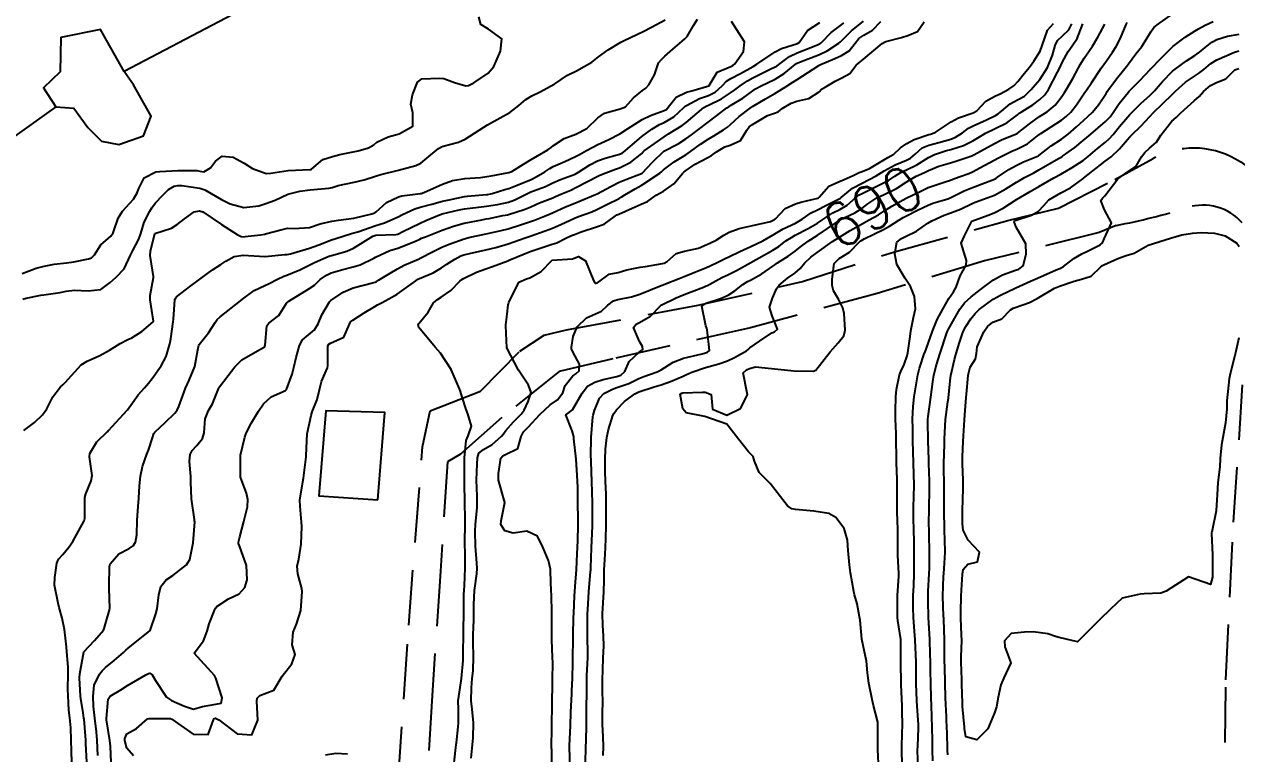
# Model space of a CAD drawing. Header units: metres. Extents: x 298520 to 308411, y 7433745 to 7450750.
# Drawn here: x 300717.7 to 300827.6, y 7448153.7 to 7448219.8 of the extents above; entities that cross this region are included whole.
import ezdxf
from ezdxf.enums import TextEntityAlignment as Align

# ---------------------------------------------------------------- set-up
doc = ezdxf.new("R2010")
doc.units = ezdxf.units.M
doc.header["$LTSCALE"] = 10
doc.linetypes.add('DASHED', pattern=[0.75, 0.5, -0.25])
for name, color, linetype in [('Cotas', 45, 'Continuous'), ('Curvas de Nivel 1m', 11, 'Continuous'), ('Curvas de Nivel 5m', 15, 'Continuous'), ('Edificações', 30, 'Continuous'), ('Hidrografia', 140, 'Continuous'), ('Vias Secundárias', 230, 'DASHED')]:
    doc.layers.add(name, color=color, linetype=linetype)
doc.styles.add('Style-STANDARD', font='STANDARD.shx')

msp = doc.modelspace()

# ---------------------------------------------------------------- linework, layer by layer
at = {"layer": 'Curvas de Nivel 1m', "flags": 128}
for points, elevation in [([(300717.55, 7448197.24), (300718.83, 7448197.72), (300719.56, 7448197.91), (300720.45, 7448198.1), (300721.56, 7448198.22), (300722.23, 7448198.29), (300723.57, 7448198.57), (300723.83, 7448198.67), (300724.12, 7448198.93), (300724.68, 7448199.83), (300725.59, 7448200.62), (300725.81, 7448200.92), (300726.25, 7448202.27), (300726.66, 7448202.9), (300727.63, 7448203.98), (300727.98, 7448204.55), (300728.1, 7448204.89), (300728.62, 7448205.92), (300729.66, 7448206.45), (300730.02, 7448206.5), (300731.66, 7448206.58), (300733.4, 7448206.57), (300733.66, 7448206.52), (300734.02, 7448206.45), (300734.61, 7448206.81), (300735.06, 7448207.41), (300735.68, 7448207.89), (300736.66, 7448207.8), (300737.67, 7448207.25), (300738.42, 7448206.76), (300739.66, 7448206.32), (300740.08, 7448206.33), (300741.66, 7448206.57), (300743.62, 7448206.66), (300743.66, 7448206.66), (300743.7, 7448206.67), (300743.77, 7448206.7), (300744.79, 7448207.57), (300745.68, 7448207.86), (300746.33, 7448208.03), (300747.69, 7448208.29), (300747.99, 7448208.35), (300748.93, 7448208.64), (300749.41, 7448208.91), (300749.7, 7448209.15), (300750.71, 7448209.62), (300751.71, 7448209.89), (300752.96, 7448210.59), (300752.94, 7448211.81), (300752.77, 7448212.59), (300752.91, 7448213.43), (300753.37, 7448214.59), (300753.77, 7448214.89), (300755.37, 7448214.96), (300755.77, 7448214.91), (300756.72, 7448214.55), (300757.76, 7448214.24), (300758.01, 7448214.28), (300758.49, 7448214.53), (300759.77, 7448215.39), (300760.29, 7448215.99), (300760.51, 7448216.5), (300760.89, 7448217.4), (300761.01, 7448218.5), (300759.82, 7448219.39), (300759.12, 7448219.82), (300758.92, 7448220.52)], 678), ([(300717.61, 7448194.92), (300717.93, 7448195.01), (300719.25, 7448195.27), (300719.53, 7448195.31), (300720.99, 7448195.52), (300721.53, 7448195.64), (300722.31, 7448195.74), (300723.53, 7448195.67), (300724.67, 7448195.79), (300725.54, 7448196.43), (300726.08, 7448196.91), (300726.8, 7448197.66), (300727.36, 7448198.89), (300727.58, 7448199.33), (300728.13, 7448200.34), (300728.3, 7448200.88), (300728.6, 7448201.89), (300729.12, 7448202.88), (300729.31, 7448203.19), (300729.63, 7448203.64), (300730.23, 7448204.28), (300730.82, 7448204.86), (300731.33, 7448205.17), (300731.65, 7448205.23), (300732.02, 7448205.21), (300733.64, 7448204.99), (300734.11, 7448204.82), (300735.63, 7448203.95), (300736.41, 7448203.57), (300737.63, 7448203.21), (300739, 7448203.38), (300739.63, 7448203.58), (300740.48, 7448203.9), (300741.64, 7448204.42), (300742.72, 7448204.71), (300743.64, 7448204.82), (300745.35, 7448204.98), (300745.65, 7448205.04), (300746.2, 7448205.23), (300747.65, 7448205.53), (300748.55, 7448205.74), (300749.66, 7448206.11), (300750.05, 7448206.23), (300751.66, 7448206.61), (300753.24, 7448207.02), (300753.67, 7448207.25), (300754.4, 7448207.86), (300755.27, 7448208.56), (300755.54, 7448208.72), (300755.69, 7448208.77), (300757.1, 7448209.15), (300757.7, 7448209.43), (300759.4, 7448210.51), (300759.71, 7448210.71), (300760.87, 7448211.35), (300761.73, 7448211.85), (300762.57, 7448212.48), (300763.19, 7448213.02), (300763.75, 7448213.36), (300764.49, 7448213.71), (300765.76, 7448214.4), (300765.79, 7448214.42), (300765.82, 7448214.44), (300766.98, 7448215.22), (300767.77, 7448215.62), (300769.17, 7448216.4), (300769.79, 7448216.87), (300770.64, 7448217.53), (300771.8, 7448218.22), (300772.09, 7448218.37), (300773.24, 7448218.92), (300773.82, 7448219.18), (300774.58, 7448219.57), (300775.83, 7448220.24)], 679), ([(300722.06, 7448152.95), (300722.02, 7448153.94), (300722, 7448154.96), (300721.96, 7448156.06), (300721.87, 7448156.96), (300721.79, 7448157.67), (300721.72, 7448158.96), (300721.7, 7448159.56), (300721.73, 7448160.96), (300721.73, 7448161.56), (300721.59, 7448162.96), (300721.57, 7448163.39), (300721.4, 7448164.97), (300721.18, 7448166.01), (300720.92, 7448166.97), (300720.81, 7448167.37), (300720.5, 7448168.98), (300720.51, 7448169.69), (300720.7, 7448170.98), (300720.86, 7448171.35), (300721.24, 7448171.77), (300721.79, 7448172.43), (300722.14, 7448172.96), (300723.17, 7448174.83), (300723.22, 7448174.94), (300723.23, 7448175), (300723.24, 7448176.94), (300723.32, 7448177.28), (300723.81, 7448178.45), (300723.89, 7448178.93), (300723.66, 7448180.63), (300723.68, 7448180.94), (300724.31, 7448181.99), (300725.3, 7448182.92), (300725.35, 7448182.96), (300725.38, 7448183), (300727.09, 7448184.89), (300727.41, 7448185.3), (300728.07, 7448186.23), (300728.63, 7448186.88), (300729.01, 7448187.29), (300729.44, 7448187.84), (300729.86, 7448188.46), (300730.16, 7448188.86), (300730.61, 7448189.71), (300730.93, 7448190.86), (300731.03, 7448191.31), (300731.24, 7448192.85), (300731.26, 7448193.1), (300731.39, 7448194.85), (300731.42, 7448194.96), (300731.53, 7448195.14), (300732.83, 7448196.12), (300733.54, 7448196.65), (300733.64, 7448196.72), (300733.79, 7448196.82), (300734.79, 7448197.57), (300735.56, 7448198.06), (300736, 7448198.36), (300736.76, 7448198.78), (300737.57, 7448198.91), (300739.55, 7448198.77), (300739.57, 7448198.77), (300741.36, 7448198.95), (300741.58, 7448198.96), (300741.87, 7448199.02), (300743.58, 7448199.54), (300744.43, 7448199.84), (300745.59, 7448200.28), (300745.88, 7448200.38), (300746.74, 7448200.67), (300747.39, 7448200.87), (300747.6, 7448200.92), (300747.97, 7448201.03), (300749.6, 7448201.59), (300750.39, 7448201.83), (300751.61, 7448202.38), (300752.01, 7448202.6), (300753.12, 7448203.09), (300753.62, 7448203.25), (300754.66, 7448203.54), (300755.63, 7448203.79), (300756.26, 7448203.93), (300757.64, 7448204.22), (300757.92, 7448204.26), (300759.64, 7448204.39), (300759.75, 7448204.4), (300760.14, 7448204.5), (300761.28, 7448204.86), (300761.65, 7448204.96), (300762.41, 7448205.24), (300763.66, 7448205.77), (300764.12, 7448205.99), (300764.92, 7448206.45), (300765.36, 7448206.75), (300765.67, 7448206.93), (300766.72, 7448207.39), (300767.68, 7448207.84), (300768.06, 7448208.04), (300768.7, 7448208.4), (300769.7, 7448208.93), (300770.71, 7448209.38), (300771.71, 7448209.91), (300772.41, 7448210.36), (300773.72, 7448211.19), (300774.49, 7448211.57), (300775.73, 7448212.02), (300775.93, 7448212.12), (300776.09, 7448212.32), (300776.82, 7448213.24), (300777.75, 7448213.67), (300778.24, 7448213.81), (300779.76, 7448214.24), (300779.79, 7448214.25), (300779.8, 7448214.27), (300780.54, 7448215.49), (300781.78, 7448216.02), (300781.94, 7448216.09), (300782.14, 7448216.25), (300782.91, 7448217.36), (300783.01, 7448218.24), (300781.83, 7448220.07)], 681), ([(300723.41, 7448152.94), (300723.33, 7448154.64), (300723.32, 7448154.94), (300723.16, 7448156.85), (300723.15, 7448156.94), (300723.08, 7448157.41), (300722.86, 7448158.71), (300722.83, 7448158.94), (300722.74, 7448160.58), (300722.77, 7448160.95), (300723.14, 7448162.94), (300724.1, 7448163.98), (300724.92, 7448164.92), (300725, 7448165.08), (300725.17, 7448165.7), (300725.45, 7448166.65), (300725.49, 7448166.92), (300725.45, 7448168.68), (300725.45, 7448168.92), (300725.47, 7448170.68), (300725.54, 7448170.92), (300726.33, 7448171.82), (300727.25, 7448172.33), (300727.61, 7448172.55), (300727.82, 7448172.89), (300727.94, 7448173.56), (300727.98, 7448174.88), (300728.06, 7448176.12), (300728.12, 7448176.88), (300728.19, 7448178.01), (300728.29, 7448178.88), (300728.46, 7448179.76), (300728.84, 7448180.88), (300728.99, 7448181.24), (300729.38, 7448182.36), (300729.5, 7448182.75), (300729.58, 7448182.87), (300730.5, 7448183.75), (300731.4, 7448184.57), (300731.6, 7448184.85), (300731.75, 7448185.19), (300732.35, 7448186.84), (300732.7, 7448187.56), (300733.19, 7448188.82), (300733.47, 7448190.32), (300733.55, 7448190.74), (300733.6, 7448190.82), (300734.45, 7448191.85), (300735.04, 7448192.8), (300735.24, 7448193.07), (300735.51, 7448193.31), (300737.34, 7448194.77), (300737.52, 7448194.93), (300738.58, 7448195.71), (300739.54, 7448196.15), (300739.94, 7448196.34), (300740.68, 7448196.74), (300741.27, 7448197.01), (300741.55, 7448197.1), (300742.71, 7448197.56), (300743.56, 7448197.99), (300744.03, 7448198.23), (300745.06, 7448198.69), (300745.43, 7448198.83), (300745.57, 7448198.87), (300746.98, 7448199.27), (300747.58, 7448199.53), (300749.32, 7448200.63), (300749.59, 7448200.71), (300751.42, 7448200.79), (300751.6, 7448200.82), (300752.04, 7448201.05), (300753.61, 7448201.81), (300754.13, 7448202.05), (300755.38, 7448202.56), (300755.55, 7448202.62), (300755.61, 7448202.64), (300757.16, 7448203), (300757.62, 7448203.09), (300758.89, 7448203.25), (300759.63, 7448203.34), (300760.63, 7448203.5), (300761.63, 7448203.72), (300762.2, 7448203.92), (300763.27, 7448204.47), (300763.64, 7448204.63), (300764.96, 7448205.13), (300765.65, 7448205.45), (300766.34, 7448205.75), (300767.66, 7448206.26), (300767.96, 7448206.42), (300768.99, 7448207.09), (300769.68, 7448207.45), (300770.37, 7448207.7), (300771.69, 7448208.05), (300771.91, 7448208.15), (300772.18, 7448208.37), (300773.71, 7448209.66), (300774.61, 7448210.33), (300775.3, 7448210.74), (300775.72, 7448210.94), (300776.6, 7448211.44), (300777.52, 7448212.3), (300777.63, 7448212.41), (300777.74, 7448212.48), (300778.94, 7448213.09), (300779.75, 7448213.39), (300780.35, 7448213.67), (300780.99, 7448214.26), (300781.36, 7448214.67), (300781.77, 7448214.92), (300782.63, 7448215.38), (300783.78, 7448216.02), (300784.13, 7448216.22), (300785.79, 7448217.33), (300786.36, 7448217.63), (300787.8, 7448218.1), (300787.95, 7448218.18), (300788.72, 7448219.27), (300789.83, 7448220)], 682), ([(300724.42, 7448153.54), (300724.34, 7448154.93), (300724.28, 7448155.7), (300724.14, 7448156.93), (300724.03, 7448157.99), (300723.98, 7448158.93), (300724.09, 7448159.94), (300724.57, 7448160.93), (300724.81, 7448161.23), (300725.12, 7448161.54), (300725.89, 7448162.15), (300726.74, 7448162.9), (300726.94, 7448163.1), (300727.15, 7448163.28), (300729.16, 7448164.87), (300729.67, 7448166.38), (300729.78, 7448166.86), (300729.94, 7448168.13), (300730.12, 7448168.86), (300730.6, 7448169.47), (300731.22, 7448169.86), (300732.46, 7448170.83), (300732.75, 7448171.31), (300733.05, 7448172.82), (300733.19, 7448174.73), (300733.18, 7448174.82), (300733.16, 7448174.95), (300732.9, 7448176.83), (300732.83, 7448178.33), (300732.83, 7448178.83), (300732.73, 7448180.21), (300732.77, 7448180.83), (300732.97, 7448181.21), (300733.37, 7448181.64), (300733.89, 7448182.3), (300734.04, 7448182.81), (300734.15, 7448184.06), (300734.43, 7448184.81), (300734.79, 7448185.42), (300735.34, 7448186.8), (300735.36, 7448186.86), (300735.43, 7448186.96), (300736.23, 7448188.01), (300736.82, 7448188.79), (300737.46, 7448189.43), (300739.08, 7448190.36), (300739.47, 7448190.56), (300739.55, 7448190.67), (300739.57, 7448190.75), (300739.73, 7448192.51), (300739.9, 7448192.75), (300740.8, 7448193.44), (300741.52, 7448194.54), (300741.71, 7448194.73), (300743.53, 7448195.85), (300744.03, 7448196.2), (300744.57, 7448196.69), (300745.14, 7448197.1), (300745.55, 7448197.29), (300746.61, 7448197.61), (300747.56, 7448197.86), (300748.17, 7448198.04), (300749.42, 7448198.63), (300749.57, 7448198.72), (300750.88, 7448199.32), (300751.58, 7448199.55), (300753.18, 7448200.18), (300753.59, 7448200.36), (300753.74, 7448200.43), (300754.09, 7448200.58), (300755.17, 7448201), (300755.6, 7448201.16), (300756.63, 7448201.53), (300757.61, 7448201.79), (300759.2, 7448202.11), (300759.61, 7448202.19), (300759.87, 7448202.24), (300761.11, 7448202.5), (300761.53, 7448202.57), (300761.61, 7448202.59), (300763.04, 7448203.05), (300763.63, 7448203.29), (300764.44, 7448203.64), (300765.64, 7448204.11), (300765.87, 7448204.21), (300766.37, 7448204.43), (300767.26, 7448204.81), (300767.65, 7448205), (300768.9, 7448205.65), (300769.66, 7448206.04), (300769.9, 7448206.15), (300770.44, 7448206.38), (300771.33, 7448206.71), (300771.67, 7448206.83), (300772.71, 7448207.32), (300773.69, 7448208.13), (300773.8, 7448208.24), (300773.92, 7448208.35), (300775.71, 7448209.64), (300776.12, 7448209.91), (300776.81, 7448210.31), (300777.37, 7448210.65), (300777.72, 7448210.92), (300779.33, 7448212.28), (300779.58, 7448212.43), (300779.74, 7448212.49), (300780.93, 7448213.07), (300781.75, 7448213.61), (300782.12, 7448213.88), (300782.62, 7448214.24), (300783.29, 7448214.71), (300783.77, 7448214.98), (300785.32, 7448215.75), (300785.78, 7448215.97), (300785.93, 7448216.05), (300786.1, 7448216.2), (300787.07, 7448216.91), (300787.79, 7448217.25), (300789.63, 7448217.98), (300789.8, 7448218.05), (300789.87, 7448218.08), (300789.95, 7448218.15), (300790.87, 7448219.09), (300791.83, 7448219.82), (300792, 7448219.96)], 683), ([(300725.63, 7448152.91), (300725.56, 7448154.39), (300725.49, 7448154.92), (300725.2, 7448156.79), (300725.19, 7448156.92), (300725.36, 7448158.65), (300725.54, 7448158.92), (300726.5, 7448159.5), (300727.1, 7448159.89), (300728.76, 7448160.88), (300728.99, 7448161), (300729.12, 7448161.02), (300729.33, 7448160.87), (300729.63, 7448160.34), (300730.62, 7448158.85), (300731.09, 7448158.54), (300732.27, 7448158.02), (300733.08, 7448157.76), (300733.9, 7448158), (300735.09, 7448158.21), (300735.59, 7448158.3), (300735.68, 7448158.79), (300735.11, 7448160.57), (300734.99, 7448160.8), (300733.14, 7448162.82), (300734, 7448163.96), (300734.31, 7448164.81), (300734.5, 7448165.48), (300735.01, 7448166.8), (300735.07, 7448166.92), (300735.2, 7448167.06), (300736.25, 7448167.74), (300737.21, 7448168.21), (300737.73, 7448168.77), (300737.93, 7448169.48), (300737.88, 7448170.77), (300737.26, 7448172.56), (300737.17, 7448172.78), (300737.16, 7448172.88), (300737.27, 7448173.37), (300737.65, 7448174.77), (300737.98, 7448176.1), (300738.01, 7448176.77), (300737.89, 7448177.34), (300737.33, 7448178.78), (300737.35, 7448180.78), (300737.73, 7448182.42), (300737.85, 7448182.77), (300738.34, 7448183.71), (300738.96, 7448184.76), (300739.41, 7448185.42), (300740.11, 7448186.05), (300741.42, 7448186.64), (300741.51, 7448186.73), (300742.03, 7448188.13), (300742.16, 7448188.72), (300742.37, 7448189.62), (300742.67, 7448190.71), (300742.96, 7448191.23), (300743.49, 7448191.67), (300744.04, 7448192.15), (300744.39, 7448192.69), (300744.71, 7448193.49), (300745.4, 7448194.68), (300745.46, 7448194.74), (300745.52, 7448194.79), (300746.65, 7448195.55), (300747.54, 7448195.94), (300749.3, 7448196.4), (300749.54, 7448196.47), (300749.65, 7448196.52), (300749.84, 7448196.63), (300750.91, 7448197.26), (300751.56, 7448197.66), (300752.17, 7448198), (300753.53, 7448198.58), (300753.57, 7448198.6), (300754.86, 7448199.28), (300755.58, 7448199.62), (300756.24, 7448199.9), (300757.59, 7448200.38), (300758.15, 7448200.53), (300759.6, 7448200.84), (300760.97, 7448201.13), (300761.6, 7448201.29), (300762.81, 7448201.68), (300763.61, 7448201.96), (300763.97, 7448202.09), (300764.88, 7448202.45), (300765.4, 7448202.66), (300765.62, 7448202.75), (300766.78, 7448203.27), (300767.63, 7448203.63), (300768.19, 7448203.86), (300769.51, 7448204.39), (300769.64, 7448204.46), (300770.9, 7448205.13), (300771.65, 7448205.51), (300772.25, 7448205.77), (300773.66, 7448206.31), (300773.72, 7448206.35), (300774.67, 7448207.34), (300775.69, 7448208.32), (300776.99, 7448209.01), (300777.7, 7448209.46), (300778.19, 7448209.81), (300778.83, 7448210.28), (300779.72, 7448210.96), (300780.46, 7448211.53), (300781.39, 7448212.25), (300781.6, 7448212.39), (300781.74, 7448212.46), (300782.85, 7448213.14), (300783.76, 7448213.79), (300784.01, 7448213.97), (300784.44, 7448214.22), (300785.77, 7448214.87), (300786.61, 7448215.36), (300787.58, 7448216.18), (300787.7, 7448216.27), (300787.78, 7448216.31), (300788, 7448216.39), (300789.79, 7448217.09), (300790.5, 7448217.43), (300791.55, 7448218.13), (300791.69, 7448218.25), (300791.81, 7448218.36), (300792.71, 7448219.23), (300793.78, 7448220.11)], 684), ([(300756.69, 7448152.88), (300756.88, 7448154.54), (300756.9, 7448154.69), (300757.07, 7448156.15), (300757.1, 7448156.51), (300757.1, 7448156.54), (300757.1, 7448156.57), (300757.08, 7448157.71), (300757.07, 7448158.54), (300757.07, 7448158.56), (300757.09, 7448158.68), (300757.36, 7448160.54), (300757.5, 7448162.17), (300757.51, 7448162.53), (300757.51, 7448162.9), (300757.54, 7448164.53), (300757.55, 7448164.91), (300757.58, 7448166.53), (300757.58, 7448168.16), (300757.59, 7448168.53), (300757.63, 7448168.95), (300757.69, 7448170.53), (300757.68, 7448172.11), (300757.65, 7448172.53), (300757.65, 7448172.91), (300757.68, 7448174.53), (300757.69, 7448174.94), (300757.67, 7448176.53), (300757.62, 7448178.24), (300757.62, 7448178.54), (300757.62, 7448178.82), (300757.62, 7448180.54), (300757.8, 7448182.11), (300757.96, 7448182.53), (300758.27, 7448183.4), (300757.95, 7448184.53), (300757.79, 7448184.92), (300757.42, 7448186.03), (300757.26, 7448186.54), (300757.18, 7448186.79), (300756.42, 7448188.55), (300755.47, 7448190.01), (300754.99, 7448190.56), (300753.5, 7448192.35), (300753.44, 7448192.58), (300753.5, 7448192.72), (300754.34, 7448193.74), (300754.83, 7448194.57), (300755.19, 7448194.9), (300755.53, 7448195.09), (300756.39, 7448195.69), (300757.22, 7448196.54), (300757.39, 7448196.69), (300757.55, 7448196.79), (300758.73, 7448197.35), (300759.56, 7448197.66), (300760.18, 7448197.88), (300761.57, 7448198.4), (300761.63, 7448198.43), (300761.74, 7448198.49), (300763.58, 7448199.24), (300764.49, 7448199.55), (300765.59, 7448199.89), (300766, 7448200.03), (300766.82, 7448200.43), (300767.34, 7448200.68), (300767.6, 7448200.78), (300768.21, 7448201.03), (300769.6, 7448201.46), (300770.29, 7448201.7), (300771.18, 7448202.37), (300771.44, 7448202.55), (300771.62, 7448202.63), (300772.83, 7448203.15), (300773.63, 7448203.53), (300774.2, 7448203.77), (300775.01, 7448204.33), (300775.65, 7448204.72), (300776.61, 7448205.36), (300777.38, 7448206.3), (300777.52, 7448206.44), (300777.67, 7448206.55), (300778.52, 7448207.14), (300779.68, 7448207.75), (300780.02, 7448207.93), (300780.46, 7448208.26), (300781.23, 7448208.71), (300781.69, 7448208.88), (300782.64, 7448209.3), (300783.2, 7448210.24), (300783.42, 7448210.53), (300783.72, 7448210.75), (300785.08, 7448211.56), (300785.73, 7448211.79), (300786.04, 7448211.89), (300786.42, 7448212.19), (300787.24, 7448212.69), (300787.74, 7448212.85), (300788.82, 7448213.09), (300789.76, 7448213.71), (300789.97, 7448213.94), (300790.32, 7448214.14), (300791.23, 7448214.67), (300791.77, 7448214.96), (300792.54, 7448215.36), (300793.13, 7448216.12), (300793.48, 7448216.42), (300793.79, 7448216.68), (300795.49, 7448218.08), (300795.68, 7448218.21), (300795.81, 7448218.27), (300797.24, 7448218.64), (300797.81, 7448218.8), (300798.67, 7448219.19), (300799.28, 7448220.04)], 686), ([(300758.24, 7448153.31), (300758.37, 7448154.53), (300758.43, 7448155.15), (300758.46, 7448156.52), (300758.32, 7448157.75), (300758.25, 7448158.52), (300758.27, 7448159.69), (300758.34, 7448160.52), (300758.41, 7448161.24), (300758.45, 7448162.52), (300758.43, 7448163.79), (300758.43, 7448164.52), (300758.47, 7448165.82), (300758.49, 7448166.52), (300758.49, 7448167.23), (300758.55, 7448168.52), (300758.74, 7448170.03), (300758.78, 7448170.52), (300758.75, 7448171), (300758.63, 7448172.52), (300758.6, 7448173.85), (300758.64, 7448174.52), (300758.78, 7448176), (300758.79, 7448176.52), (300758.77, 7448177.06), (300758.71, 7448178.52), (300758.79, 7448179.96), (300758.81, 7448180.52), (300758.92, 7448180.96), (300759.36, 7448181.29), (300760.14, 7448181.74), (300760.99, 7448182.49), (300761.17, 7448182.71), (300761.39, 7448183.01), (300762.07, 7448183.81), (300762.76, 7448184.48), (300763.04, 7448184.84), (300763.41, 7448185.65), (300763.66, 7448186.47), (300763.43, 7448187.11), (300762.52, 7448188.48), (300761.47, 7448190.49), (300761.39, 7448192.49), (300761.39, 7448192.59), (300761.51, 7448193.55), (300761.6, 7448194.41), (300761.62, 7448194.49), (300761.65, 7448194.61), (300762.56, 7448196.47), (300763.26, 7448196.75), (300763.55, 7448196.85), (300764.59, 7448197.41), (300765.57, 7448198.44), (300767.42, 7448198.58), (300767.58, 7448198.63), (300767.96, 7448198.79), (300768.61, 7448198.4), (300769.33, 7448196.6), (300769.43, 7448196.39), (300769.51, 7448196.35), (300769.54, 7448196.36), (300769.56, 7448196.37), (300769.67, 7448196.39), (300770.75, 7448197.18), (300771.56, 7448197.34), (300772.35, 7448197.57), (300773.56, 7448197.81), (300774.02, 7448197.88), (300775.57, 7448198.14), (300775.71, 7448198.18), (300776.01, 7448198.32), (300776.81, 7448199.07), (300777.58, 7448199.28), (300778.83, 7448199.53), (300779.59, 7448199.87), (300779.87, 7448199.99), (300780.45, 7448200.26), (300781.12, 7448200.73), (300781.6, 7448200.98), (300782.52, 7448201.32), (300783.61, 7448201.56), (300785.37, 7448201.96), (300785.61, 7448202.07), (300785.69, 7448202.12), (300785.82, 7448202.2), (300786.7, 7448203.12), (300787.63, 7448203.55), (300788.11, 7448203.7), (300789.64, 7448204.08), (300789.7, 7448204.09), (300789.76, 7448204.15), (300790.64, 7448205.16), (300791.66, 7448205.62), (300792.03, 7448205.76), (300792.86, 7448206.12), (300793.38, 7448206.4), (300793.67, 7448206.49), (300794.32, 7448206.76), (300795.68, 7448207.59), (300795.99, 7448207.76), (300796.53, 7448208.07), (300797.13, 7448208.63), (300797.7, 7448209.02), (300798.37, 7448209.39), (300799.71, 7448209.84), (300799.87, 7448209.88), (300800.28, 7448210.03), (300801.72, 7448210.98), (300802.38, 7448211.35), (300803.73, 7448211.81), (300804.05, 7448211.99), (300804.87, 7448212.85), (300805.75, 7448213.34), (300806.18, 7448213.53), (300806.96, 7448213.95), (300807.44, 7448214.27), (300807.77, 7448214.64), (300808.35, 7448215.36), (300808.83, 7448215.93), (300809.23, 7448216.48), (300809.8, 7448217.38), (300809.97, 7448217.92), (300810.45, 7448219.29), (300811, 7448219.9)], 687), ([(300765.56, 7448152.43), (300765.54, 7448153.93), (300765.53, 7448154.44), (300765.55, 7448155.95), (300765.56, 7448156.44), (300765.58, 7448157.95), (300765.58, 7448158.44), (300765.6, 7448159.94), (300765.61, 7448160.43), (300765.63, 7448161.94), (300765.62, 7448162.44), (300765.56, 7448164.04), (300765.55, 7448164.44), (300765.55, 7448166.06), (300765.55, 7448166.44), (300765.51, 7448168.14), (300765.5, 7448168.44), (300765.44, 7448170.23), (300765.42, 7448170.44), (300765.24, 7448171.22), (300764.74, 7448172.45), (300764.25, 7448173.43), (300763.28, 7448173.89), (300762.05, 7448173.71), (300761.28, 7448173.92), (300760.94, 7448174.49), (300760.96, 7448174.82), (300761.3, 7448176.49), (300760.73, 7448178.5), (300760.71, 7448179.12), (300760.92, 7448180.49), (300761.12, 7448180.73), (300761.36, 7448180.83), (300762.46, 7448181.39), (300762.78, 7448182.48), (300762.97, 7448182.89), (300763.39, 7448183.3), (300764.46, 7448184.45), (300765.41, 7448185.33), (300766.06, 7448185.79), (300766.53, 7448186.43), (300766.76, 7448187.1), (300767.45, 7448187.97), (300767.71, 7448188.16), (300768.03, 7448188.41), (300768.06, 7448189.02), (300767.47, 7448190.09), (300767.33, 7448190.42), (300767.32, 7448190.58), (300767.48, 7448191.52), (300767.83, 7448192.41), (300768.68, 7448193.23), (300769.51, 7448193.58), (300770.05, 7448193.84), (300770.63, 7448194.38), (300771.13, 7448194.77), (300771.53, 7448194.89), (300772.77, 7448195.12), (300773.53, 7448195.36), (300775.31, 7448196.1), (300775.54, 7448196.2), (300775.63, 7448196.23), (300775.84, 7448196.32), (300777.07, 7448196.79), (300777.55, 7448196.97), (300778.5, 7448197.35), (300779.57, 7448197.79), (300779.9, 7448197.94), (300780.58, 7448198.26), (300781.24, 7448198.59), (300781.58, 7448198.76), (300782.57, 7448199.25), (300783.59, 7448199.7), (300784.65, 7448200.21), (300785.6, 7448200.76), (300786.51, 7448201.28), (300787.61, 7448201.81), (300788.22, 7448202.17), (300789.05, 7448202.73), (300789.63, 7448203.02), (300790.38, 7448203.4), (300791.64, 7448204.04), (300791.7, 7448204.07), (300791.76, 7448204.13), (300792.78, 7448204.99), (300793.66, 7448205.44), (300794.94, 7448206.09), (300795.67, 7448206.54), (300796.65, 7448207.09), (300797.68, 7448207.51), (300798.05, 7448207.69), (300798.48, 7448208.05), (300799.11, 7448208.63), (300799.7, 7448208.88), (300800.6, 7448209.13), (300801.7, 7448209.43), (300802.12, 7448209.59), (300802.76, 7448210), (300803.3, 7448210.41), (300803.72, 7448210.62), (300804.94, 7448211.18), (300805.73, 7448211.57), (300805.98, 7448211.71), (300806.28, 7448211.95), (300807.08, 7448212.61), (300807.75, 7448212.97), (300808.36, 7448213.32), (300808.98, 7448213.93), (300809.34, 7448214.35), (300809.77, 7448214.84), (300810.46, 7448215.91), (300810.91, 7448217.02), (300811.14, 7448217.9), (300811.35, 7448218.36), (300811.82, 7448218.77), (300812.38, 7448219.33), (300812.66, 7448219.88)], 688), ([(300767.22, 7448152.42), (300767.15, 7448154.31), (300767.15, 7448154.42), (300767.23, 7448156.26), (300767.24, 7448156.42), (300767.31, 7448158.2), (300767.32, 7448158.42), (300767.4, 7448160.13), (300767.41, 7448160.42), (300767.45, 7448162.1), (300767.46, 7448162.42), (300767.49, 7448164.09), (300767.49, 7448164.42), (300767.52, 7448166.08), (300767.53, 7448166.42), (300767.6, 7448168.02), (300767.62, 7448168.42), (300767.66, 7448168.86), (300767.77, 7448170.41), (300767.85, 7448171.82), (300767.87, 7448172.41), (300767.89, 7448173.03), (300767.92, 7448174.41), (300767.92, 7448175.05), (300767.91, 7448176.41), (300767.89, 7448177.84), (300767.88, 7448178.41), (300767.85, 7448178.93), (300767.74, 7448180.41), (300767.53, 7448182.27), (300767.53, 7448182.42), (300767.52, 7448182.55), (300767.39, 7448182.97), (300766.82, 7448184.43), (300767.16, 7448184.67), (300767.41, 7448184.88), (300768.29, 7448186.41), (300768.79, 7448187.04), (300769.44, 7448187.39), (300770.2, 7448187.63), (300771.45, 7448187.91), (300771.79, 7448188.03), (300772.16, 7448188.36), (300772.54, 7448189.28), (300773.47, 7448190.11), (300773.79, 7448190.35), (300773.77, 7448190.64), (300773.48, 7448191.08), (300772.96, 7448192.36), (300773.2, 7448192.65), (300773.5, 7448192.79), (300774.48, 7448193.37), (300775.39, 7448194.32), (300775.52, 7448194.41), (300776.81, 7448195.03), (300777.53, 7448195.33), (300779.28, 7448196.01), (300779.54, 7448196.11), (300779.65, 7448196.16), (300779.85, 7448196.27), (300780.94, 7448196.87), (300781.56, 7448197.16), (300782.28, 7448197.52), (300783.57, 7448198.23), (300785.58, 7448199.36), (300786.1, 7448199.68), (300786.76, 7448200.19), (300787.26, 7448200.52), (300787.6, 7448200.71), (300788.77, 7448201.33), (300789.61, 7448201.81), (300790.11, 7448202.15), (300791.01, 7448202.74), (300791.63, 7448203.05), (300792.32, 7448203.43), (300793.1, 7448204.12), (300793.4, 7448204.36), (300793.65, 7448204.5), (300794.45, 7448204.9), (300795.66, 7448205.48), (300796.05, 7448205.68), (300796.62, 7448206.07), (300797.26, 7448206.47), (300797.67, 7448206.64), (300798.63, 7448207.09), (300799.68, 7448207.77), (300800.21, 7448208.03), (300801.32, 7448208.38), (300801.69, 7448208.48), (300802.86, 7448208.84), (300803.7, 7448209.26), (300804.15, 7448209.54), (300804.85, 7448209.97), (300805.72, 7448210.4), (300806.76, 7448210.91), (300807.73, 7448211.62), (300807.9, 7448211.77), (300808.16, 7448211.94), (300809.12, 7448212.54), (300809.75, 7448213.02), (300810.22, 7448213.44), (300810.56, 7448213.91), (300811.36, 7448215.48), (300811.57, 7448215.89), (300811.79, 7448216.36), (300812.32, 7448217.37), (300812.7, 7448217.88), (300813.15, 7448218.53), (300813.67, 7448219.87)], 689), ([(300770.2, 7448153.55), (300770.23, 7448154.38), (300770.2, 7448155.24), (300770.13, 7448156.38), (300770.15, 7448157.45), (300770.16, 7448158.38), (300770.14, 7448159.42), (300770.15, 7448160.38), (300770.17, 7448161.34), (300770.21, 7448162.38), (300770.25, 7448163.48), (300770.22, 7448164.38), (300770.16, 7448165.37), (300770.14, 7448166.39), (300770.2, 7448167.38), (300770.27, 7448168.38), (300770.28, 7448169.44), (300770.3, 7448170.38), (300770.35, 7448171.28), (300770.4, 7448172.38), (300770.43, 7448173.21), (300770.46, 7448174.38), (300770.47, 7448175.2), (300770.48, 7448176.38), (300770.46, 7448177.24), (300770.41, 7448178.38), (300770.39, 7448179.33), (300770.38, 7448180.38), (300770.42, 7448181.32), (300770.54, 7448182.38), (300770.68, 7448183.09), (300771.08, 7448184.37), (300771.18, 7448184.59), (300771.41, 7448184.9), (300772.14, 7448185.64), (300773.07, 7448186.35), (300773.31, 7448186.47), (300773.43, 7448186.51), (300774.81, 7448186.96), (300775.44, 7448187.14), (300776.31, 7448187.45), (300777.45, 7448187.95), (300777.69, 7448188.06), (300778.23, 7448188.29), (300779.46, 7448188.71), (300780.68, 7448189.04), (300781.46, 7448189.32), (300782.1, 7448189.62), (300783.18, 7448190.23), (300783.34, 7448190.36), (300783.48, 7448190.5), (300784.36, 7448191.1), (300785.49, 7448191.85), (300785.72, 7448191.96), (300785.99, 7448192.2), (300785.51, 7448193.41), (300785.27, 7448194.2), (300785.53, 7448195.02), (300785.89, 7448195.85), (300786.13, 7448196.19), (300786.91, 7448196.83), (300787.56, 7448197.27), (300788.05, 7448197.69), (300788.45, 7448198.17), (300789.02, 7448198.72), (300789.58, 7448199.14), (300790.99, 7448200.14), (300791.6, 7448200.53), (300792.59, 7448201.14), (300793.61, 7448201.72), (300794.31, 7448202.1), (300795.14, 7448202.57), (300795.63, 7448202.9), (300796.34, 7448203.36), (300797.64, 7448204.06), (300798.97, 7448204.72), (300799.65, 7448205.04), (300801.19, 7448205.55), (300801.66, 7448205.7), (300801.88, 7448205.79), (300802.44, 7448206), (300803.34, 7448206.32), (300803.67, 7448206.47), (300804.72, 7448207.03), (300805.68, 7448207.54), (300805.95, 7448207.69), (300806.44, 7448207.95), (300807.28, 7448208.35), (300807.69, 7448208.52), (300808.63, 7448209), (300809.71, 7448209.83), (300809.76, 7448209.87), (300809.84, 7448209.92), (300811.73, 7448211.13), (300812.16, 7448211.46), (300812.58, 7448211.88), (300813.09, 7448212.53), (300813.76, 7448213.52), (300813.9, 7448213.73), (300814, 7448213.87), (300814.43, 7448214.52), (300815.31, 7448215.85), (300815.79, 7448216.53), (300816.34, 7448217.29), (300816.69, 7448217.83), (300817.07, 7448218.57), (300817.59, 7448219.82), (300817.66, 7448220)], 691), ([(300795.16, 7448152.22), (300795.07, 7448154.09), (300795.07, 7448154.11), (300795.09, 7448156.09), (300795.07, 7448156.59), (300794.69, 7448158.09), (300794.56, 7448158.64), (300794.28, 7448160.1), (300794.16, 7448161.06), (300794.06, 7448162.1), (300793.74, 7448163.52), (300793.62, 7448164.11), (300793.47, 7448165.82), (300793.43, 7448166.11), (300793.2, 7448167.3), (300792.98, 7448168.11), (300792.9, 7448168.43), (300792.62, 7448170.12), (300792.52, 7448170.84), (300792.41, 7448172.12), (300792.33, 7448173.06), (300792.03, 7448174.12), (300791.29, 7448175.13), (300790.65, 7448175.49), (300789.3, 7448175.71), (300787.62, 7448175.85), (300787.3, 7448175.92), (300786.91, 7448176.18), (300785.33, 7448178.2), (300784.33, 7448179.2), (300783.92, 7448180.22), (300783.8, 7448180.67), (300783.36, 7448181.08), (300782.45, 7448182.24), (300781.39, 7448183.58), (300779.4, 7448184.28), (300777.71, 7448184.6), (300777.41, 7448184.99), (300777.17, 7448186.3), (300777.33, 7448186.4), (300777.42, 7448186.42), (300779.2, 7448186.5), (300779.43, 7448186.49), (300779.97, 7448186.26), (300780.1, 7448184.96), (300781.4, 7448184.4), (300782.63, 7448185.01), (300783.28, 7448186.23), (300783.24, 7448186.41), (300782.89, 7448188.24), (300783.18, 7448188.51), (300783.46, 7448188.63), (300784.01, 7448188.78), (300785.46, 7448188.63), (300787.2, 7448188.44), (300787.46, 7448188.43), (300789.22, 7448188.4), (300789.46, 7448188.49), (300790.76, 7448190.14), (300791.48, 7448190.95), (300792.01, 7448191.6), (300792.13, 7448192.12), (300792.02, 7448193.62), (300791.9, 7448194.13), (300791.53, 7448194.92), (300791.08, 7448195.68), (300790.94, 7448196.14), (300790.96, 7448196.73), (300791.12, 7448198.14), (300791.58, 7448198.6), (300792.53, 7448199.18), (300793.43, 7448200.11), (300793.52, 7448200.19), (300793.59, 7448200.23), (300793.86, 7448200.37), (300795.6, 7448201.24), (300796.15, 7448201.53), (300796.99, 7448202.07), (300797.37, 7448202.31), (300797.62, 7448202.45), (300798.68, 7448202.99), (300799.63, 7448203.45), (300800.06, 7448203.61), (300801.44, 7448204.01), (300801.64, 7448204.09), (300802.91, 7448204.74), (300803.65, 7448205.05), (300805.4, 7448205.7), (300805.66, 7448205.8), (300805.77, 7448205.86), (300805.92, 7448205.96), (300806.96, 7448206.66), (300807.67, 7448207.06), (300808.27, 7448207.35), (300809.65, 7448207.92), (300809.67, 7448207.93), (300810.79, 7448208.81), (300811.71, 7448209.42), (300811.98, 7448209.61), (300812.32, 7448209.88), (300813.07, 7448210.53), (300813.73, 7448211.1), (300814.52, 7448211.86), (300815.07, 7448212.52), (300815.76, 7448213.57), (300815.86, 7448213.74), (300815.93, 7448213.84), (300816.71, 7448214.89), (300817.46, 7448215.82), (300817.6, 7448216), (300817.79, 7448216.26), (300818.47, 7448217.14), (300818.99, 7448217.81), (300819.31, 7448218.31), (300819.82, 7448219.16), (300820.1, 7448219.53), (300820.39, 7448219.79), (300821.84, 7448220.8)], 692), ([(300797.31, 7448152.06), (300797.26, 7448153.84), (300797.26, 7448154.06), (300797.3, 7448155.82), (300797.31, 7448156.06), (300797.3, 7448157.84), (300797.3, 7448158.06), (300797.21, 7448159.96), (300797.21, 7448160.06), (300797.18, 7448162.02), (300797.18, 7448162.06), (300797.16, 7448164.06), (300796.89, 7448165.78), (300796.87, 7448166.06), (300796.87, 7448166.39), (300796.87, 7448168.07), (300796.98, 7448169.81), (300796.98, 7448170.06), (300796.9, 7448171.72), (300796.9, 7448172.07), (300796.9, 7448173.69), (300796.9, 7448174.07), (300796.84, 7448175.61), (300796.83, 7448176.07), (300796.83, 7448176.54), (300796.85, 7448178.06), (300796.85, 7448178.56), (300796.79, 7448180.07), (300796.78, 7448180.65), (300796.76, 7448182.07), (300796.74, 7448182.71), (300796.69, 7448184.07), (300796.69, 7448184.78), (300796.72, 7448186.07), (300796.78, 7448186.72), (300797.06, 7448188.06), (300797.16, 7448188.36), (300797.46, 7448188.98), (300797.75, 7448189.78), (300797.81, 7448190.06), (300798, 7448191.54), (300798.07, 7448192.05), (300798.31, 7448193.26), (300798.51, 7448194.05), (300798.42, 7448195.17), (300798.04, 7448196.06), (300797.55, 7448196.79), (300796.81, 7448198.07), (300796.63, 7448199.02), (300796.81, 7448200.07), (300797.24, 7448200.42), (300797.6, 7448200.59), (300798.58, 7448201.07), (300799.61, 7448201.79), (300799.99, 7448202.03), (300801.1, 7448202.53), (300801.62, 7448202.71), (300802.56, 7448203.07), (300803.64, 7448203.6), (300803.91, 7448203.72), (300804.67, 7448203.97), (300805.65, 7448204.35), (300806.69, 7448204.91), (300807.66, 7448205.51), (300807.93, 7448205.67), (300808.37, 7448205.93), (300809.21, 7448206.38), (300809.67, 7448206.63), (300811.45, 7448207.67), (300811.68, 7448207.8), (300811.74, 7448207.83), (300811.83, 7448207.89), (300812.92, 7448208.65), (300813.7, 7448209.29), (300814.02, 7448209.56), (300814.38, 7448209.86), (300815.72, 7448211.02), (300816.12, 7448211.44), (300816.4, 7448211.83), (300816.94, 7448212.64), (300817.75, 7448213.65), (300817.84, 7448213.73), (300817.93, 7448213.82), (300818.83, 7448214.75), (300819.78, 7448215.75), (300819.8, 7448215.78), (300819.82, 7448215.8), (300820.69, 7448216.69), (300821.74, 7448217.77), (300821.77, 7448217.8), (300821.8, 7448217.83), (300822.92, 7448218.66), (300823.83, 7448219.24), (300824.15, 7448219.43), (300824.73, 7448219.74), (300825.48, 7448220.09)], 693), ([(300798.73, 7448152.34), (300798.69, 7448154.04), (300798.7, 7448154.39), (300798.77, 7448156.04), (300798.76, 7448156.35), (300798.64, 7448158.04), (300798.62, 7448158.53), (300798.57, 7448160.05), (300798.56, 7448160.6), (300798.55, 7448162.05), (300798.53, 7448162.67), (300798.46, 7448164.05), (300798.4, 7448164.82), (300798.32, 7448166.05), (300798.29, 7448166.96), (300798.3, 7448168.05), (300798.34, 7448168.93), (300798.38, 7448170.05), (300798.38, 7448170.91), (300798.38, 7448172.05), (300798.38, 7448172.93), (300798.36, 7448174.05), (300798.33, 7448175.01), (300798.33, 7448176.05), (300798.35, 7448177.02), (300798.37, 7448178.05), (300798.36, 7448179.04), (300798.32, 7448180.05), (300798.3, 7448181.12), (300798.27, 7448182.05), (300798.24, 7448183.21), (300798.23, 7448184.05), (300798.28, 7448185.19), (300798.38, 7448186.05), (300798.52, 7448186.97), (300798.7, 7448188.05), (300798.85, 7448188.65), (300799.32, 7448190.04), (300799.36, 7448190.15), (300799.48, 7448190.47), (300800.03, 7448192.03), (300800.46, 7448193.08), (300800.96, 7448194.02), (300801.53, 7448194.97), (300801.95, 7448195.59), (300802.18, 7448196), (300802.53, 7448197.03), (300803.08, 7448197.99), (300803.13, 7448198.43), (300802.64, 7448200), (300802.95, 7448200.65), (300803.61, 7448201.99), (300805.07, 7448202.52), (300805.62, 7448202.74), (300806.43, 7448203.15), (300807.64, 7448203.94), (300808.89, 7448204.69), (300809.66, 7448205.13), (300811.02, 7448205.9), (300811.67, 7448206.26), (300812.7, 7448206.85), (300813.68, 7448207.49), (300814.15, 7448207.86), (300814.98, 7448208.57), (300815.7, 7448209.14), (300816.08, 7448209.47), (300816.4, 7448209.83), (300816.99, 7448210.56), (300817.73, 7448211.44), (300817.91, 7448211.64), (300818.08, 7448211.82), (300818.9, 7448212.65), (300819.75, 7448213.4), (300820.15, 7448213.79), (300820.89, 7448214.66), (300821.78, 7448215.57), (300821.89, 7448215.66), (300822.03, 7448215.77), (300823.04, 7448216.51), (300823.8, 7448217), (300824.23, 7448217.31), (300824.75, 7448217.74), (300825.34, 7448218.21), (300825.81, 7448218.45), (300826.78, 7448218.75), (300827.82, 7448218.94)], 694), ([(300801.43, 7448153.62), (300801.41, 7448154.01), (300801.37, 7448155.7), (300801.35, 7448156.01), (300801.27, 7448157.82), (300801.26, 7448158.01), (300801.18, 7448159.95), (300801.17, 7448160.01), (300801.14, 7448161.67), (300801.13, 7448162.01), (300801.12, 7448163.97), (300801.12, 7448164.01), (300801.05, 7448165.88), (300801.05, 7448166.01), (300801.04, 7448166.16), (300800.98, 7448168.01), (300801.03, 7448169.82), (300801.05, 7448170.01), (300801.19, 7448171.95), (300801.19, 7448172.01), (300801.19, 7448172.07), (300801.13, 7448174.01), (300801.09, 7448175.8), (300801.09, 7448176.01), (300801.09, 7448176.23), (300801.1, 7448178.01), (300801.07, 7448179.74), (300801.07, 7448180.01), (300801.12, 7448181.76), (300801.12, 7448182.01), (300801.12, 7448182.27), (300801.21, 7448184.01), (300801.42, 7448185.61), (300801.48, 7448185.95), (300801.49, 7448186.01), (300801.66, 7448187.8), (300801.69, 7448188.01), (300802.03, 7448189.44), (300802.19, 7448190), (300802.49, 7448191), (300802.83, 7448192), (300803.05, 7448192.45), (300803.51, 7448193.14), (300803.89, 7448193.61), (300804.25, 7448193.98), (300805.53, 7448194.92), (300806.2, 7448195.29), (300807.54, 7448195.92), (300807.58, 7448195.94), (300808.92, 7448196.55), (300809.55, 7448196.83), (300811.24, 7448197.57), (300811.56, 7448197.71), (300811.69, 7448197.76), (300811.9, 7448197.89), (300812.85, 7448198.6), (300813.58, 7448199.02), (300814.15, 7448199.3), (300815.24, 7448199.85), (300815.43, 7448200.01), (300815.6, 7448200.37), (300816.25, 7448201.84), (300815.63, 7448203), (300815.28, 7448203.85), (300815.44, 7448204.06), (300815.65, 7448204.28), (300816.84, 7448205.83), (300817.67, 7448206.44), (300818.5, 7448206.98), (300818.98, 7448207.81), (300819.27, 7448208.22), (300819.69, 7448208.6), (300820.34, 7448209.15), (300820.73, 7448209.78), (300821.73, 7448211.04), (300822.11, 7448211.38), (300822.51, 7448211.76), (300823.14, 7448212.35), (300823.74, 7448212.88), (300824.2, 7448213.29), (300824.58, 7448213.74), (300825.22, 7448214.28), (300825.77, 7448214.54), (300826.6, 7448214.89), (300827.44, 7448215.71), (300827.78, 7448215.83)], 696), ([(300827.78, 7448191.41), (300827.48, 7448190.04), (300827.39, 7448189.7), (300827.01, 7448188.14), (300826.93, 7448187.71), (300826.85, 7448187.12), (300826.71, 7448185.71), (300826.69, 7448184.99), (300826.59, 7448183.71), (300826.39, 7448182.71), (300826.21, 7448181.72), (300826.11, 7448180.47), (300826.06, 7448179.72), (300825.9, 7448178.29), (300825.85, 7448177.72), (300825.83, 7448177.21), (300825.73, 7448175.72), (300825.34, 7448173.79), (300825.33, 7448173.73), (300825.33, 7448173.68), (300825.4, 7448171.73), (300825.42, 7448169.91), (300825.4, 7448169.73), (300825.23, 7448169.06), (300823.23, 7448169.75), (300821.22, 7448168.45), (300820.72, 7448168.28), (300819.22, 7448168.2), (300818.85, 7448168.17), (300817.21, 7448167.82), (300816.2, 7448166.84), (300815.18, 7448165.85), (300814.17, 7448164.86), (300813.16, 7448163.87), (300811.52, 7448164.24), (300811.17, 7448164.34), (300810.49, 7448164.59), (300809.17, 7448164.75), (300808.38, 7448164.72), (300807.17, 7448164.61), (300806.55, 7448163.95), (300806.6, 7448163.39), (300807.14, 7448161.94), (300806.49, 7448160.58), (300806.23, 7448159.95), (300805.99, 7448158.85), (300805.83, 7448157.96), (300805.64, 7448157.41), (300805.06, 7448155.97), (300804.05, 7448154.98), (300803.06, 7448155.24), (300802.95, 7448155.99), (300802.94, 7448156.11), (300802.77, 7448157.99), (300802.75, 7448158.34), (300802.69, 7448159.99), (300802.68, 7448160.43), (300802.64, 7448162), (300802.64, 7448162.5), (300802.68, 7448163.99), (300802.67, 7448164.49), (300802.61, 7448166), (300802.6, 7448166.59), (300802.63, 7448168), (300802.66, 7448168.55), (300802.74, 7448169.99), (300802.82, 7448170.41), (300803.24, 7448170.91), (300804.11, 7448171.12), (300804.31, 7448171.98), (300803.27, 7448173.08), (300802.82, 7448173.99), (300802.75, 7448174.54), (300802.76, 7448176), (300802.78, 7448176.53), (300802.83, 7448178), (300802.82, 7448178.51), (300802.74, 7448180), (300802.75, 7448180.61), (300802.82, 7448182), (300802.85, 7448182.53), (300802.93, 7448183.99), (300802.97, 7448184.43), (300803.09, 7448185.99), (300803.11, 7448186.31), (300803.28, 7448187.99), (300803.3, 7448188.15), (300803.46, 7448188.75), (300803.94, 7448189.52), (300804.03, 7448189.98), (300804.09, 7448190.6), (300804.68, 7448191.97), (300805.02, 7448192.45), (300805.51, 7448192.82), (300806.32, 7448193.14), (300807.1, 7448193.94), (300807.36, 7448194.11), (300807.53, 7448194.17), (300808.83, 7448194.62), (300809.53, 7448194.97), (300811.1, 7448195.9), (300811.54, 7448196.09), (300812.86, 7448196.56), (300813.55, 7448196.74), (300814.42, 7448196.99), (300815.3, 7448197.85), (300815.44, 7448197.98), (300815.57, 7448198.04), (300816.82, 7448198.59), (300817.58, 7448198.86), (300818.3, 7448199.1), (300819.59, 7448199.8), (300821.6, 7448200.46), (300822.62, 7448200.74), (300823.6, 7448200.9), (300824.39, 7448200.96), (300825.6, 7448200.91), (300826.55, 7448200.66), (300827.6, 7448199.98), (300827.83, 7448199.7)], 697)]:
    msp.add_lwpolyline(points, dxfattribs=dict(at, elevation=elevation))
at = {"layer": 'Curvas de Nivel 5m', "flags": 128}
for points, elevation in [([(300717.72, 7448183.01), (300718.66, 7448183.73), (300719.4, 7448184.44), (300719.64, 7448184.75), (300719.78, 7448184.99), (300720.33, 7448186.07), (300721.04, 7448186.97), (300721.25, 7448187.16), (300721.44, 7448187.35), (300722.9, 7448188.95), (300723.46, 7448189.29), (300724.59, 7448189.8), (300725.47, 7448190.29), (300726.44, 7448190.91), (300727.12, 7448191.26), (300727.48, 7448191.42), (300728.39, 7448191.98), (300729.44, 7448192.87), (300729.46, 7448192.91), (300729.15, 7448194.87), (300729.16, 7448195.24), (300729.46, 7448196.87), (300729.46, 7448196.96), (300729.15, 7448198.87), (300729.19, 7448199.26), (300729.59, 7448200.87), (300731.09, 7448201.36), (300731.61, 7448201.67), (300732.27, 7448202.19), (300733.13, 7448202.83), (300733.62, 7448202.92), (300733.92, 7448202.82), (300735.61, 7448201.68), (300737.04, 7448200.78), (300737.41, 7448200.59), (300737.59, 7448200.58), (300737.77, 7448200.59), (300739.15, 7448200.75), (300739.53, 7448200.81), (300739.59, 7448200.83), (300741.1, 7448201.24), (300741.6, 7448201.34), (300742.21, 7448201.33), (300743.6, 7448201.42), (300744.56, 7448201.73), (300745.61, 7448201.99), (300746.21, 7448202.08), (300747.61, 7448202.27), (300749.24, 7448202.64), (300749.51, 7448202.74), (300749.62, 7448202.84), (300750.58, 7448203.67), (300751.64, 7448204.19), (300751.97, 7448204.27), (300753.64, 7448204.49), (300753.72, 7448204.5), (300753.96, 7448204.58), (300755.11, 7448205.1), (300755.65, 7448205.35), (300756.55, 7448205.66), (300757.66, 7448205.84), (300759.08, 7448205.94), (300759.66, 7448206.03), (300760.06, 7448206.11), (300761.66, 7448206.4), (300761.91, 7448206.49), (300762.98, 7448207.16), (300763.68, 7448207.58), (300764.24, 7448207.9), (300765.18, 7448208.45), (300765.49, 7448208.65), (300765.7, 7448208.84), (300766.67, 7448209.47), (300767.71, 7448209.87), (300768.71, 7448210.4), (300769.72, 7448211.36), (300770.33, 7448211.78), (300771.73, 7448212.16), (300772.22, 7448212.36), (300772.94, 7448213.16), (300773.76, 7448213.82), (300774.05, 7448214.05), (300774.33, 7448214.33), (300774.84, 7448215.26), (300775.22, 7448216.33), (300775.47, 7448216.64), (300775.79, 7448216.93), (300776.52, 7448217.59), (300777.36, 7448218.3), (300777.6, 7448218.51), (300777.81, 7448218.73), (300778.39, 7448219.72), (300778.76, 7448220.29)], 680), ([(300727.65, 7448153.51), (300727.04, 7448154.23), (300726.86, 7448154.9), (300726.86, 7448155.09), (300727.05, 7448155.52), (300727.93, 7448156.01), (300728.92, 7448156.87), (300729.07, 7448156.92), (300731.01, 7448156.92), (300731.07, 7448156.89), (300731.1, 7448156.87), (300731.13, 7448156.85), (300733.05, 7448155.48), (300734.4, 7448155.46), (300734.89, 7448156.8), (300734.96, 7448156.92), (300735.07, 7448156.93), (300735.39, 7448156.8), (300737.05, 7448155.52), (300738.38, 7448155.43), (300738.92, 7448156.75), (300738.82, 7448158.49), (300738.85, 7448158.75), (300739.1, 7448158.99), (300740.37, 7448159.47), (300741.11, 7448160.73), (300742, 7448161.85), (300742.3, 7448162.72), (300742.01, 7448163.58), (300742.11, 7448164.72), (300742.42, 7448165.47), (300742.81, 7448166.71), (300742.94, 7448168.43), (300742.9, 7448168.7), (300742.53, 7448170.01), (300742.46, 7448170.71), (300742.61, 7448171.34), (300742.85, 7448172.71), (300742.89, 7448174.32), (300742.87, 7448174.71), (300742.75, 7448176.16), (300742.73, 7448176.71), (300742.99, 7448178.36), (300743.05, 7448178.7), (300743.29, 7448180.64), (300743.29, 7448180.7), (300743.29, 7448180.76), (300743.38, 7448182.7), (300743.73, 7448184.36), (300743.83, 7448184.7), (300744.28, 7448185.83), (300744.51, 7448186.69), (300744.68, 7448187.44), (300745.22, 7448188.68), (300745.26, 7448188.88), (300745.26, 7448190.68), (300745.33, 7448190.83), (300745.48, 7448190.92), (300746.69, 7448191.47), (300747.23, 7448192.66), (300747.32, 7448192.85), (300747.51, 7448193.02), (300748.53, 7448193.67), (300749.52, 7448194.24), (300749.76, 7448194.39), (300750.16, 7448194.62), (300751.05, 7448195.09), (300751.53, 7448195.38), (300753.21, 7448196.59), (300753.41, 7448196.72), (300753.55, 7448196.78), (300754.81, 7448197.31), (300755.56, 7448197.75), (300756.03, 7448198.09), (300756.75, 7448198.55), (300757.29, 7448198.83), (300757.58, 7448198.92), (300758.1, 7448199.05), (300759.58, 7448199.39), (300760.48, 7448199.61), (300761.59, 7448199.92), (300763.14, 7448200.47), (300763.59, 7448200.63), (300764.94, 7448201.11), (300765.6, 7448201.36), (300766.36, 7448201.68), (300767.61, 7448202.27), (300767.96, 7448202.41), (300769.17, 7448202.84), (300769.62, 7448203.03), (300770.52, 7448203.49), (300771.64, 7448204.05), (300771.84, 7448204.16), (300772.16, 7448204.36), (300773.09, 7448204.91), (300773.65, 7448205.22), (300775.32, 7448206.33), (300775.5, 7448206.48), (300775.67, 7448206.63), (300776.64, 7448207.35), (300777.68, 7448208), (300778.11, 7448208.29), (300779.01, 7448208.97), (300779.7, 7448209.41), (300780.24, 7448209.73), (300781.09, 7448210.26), (300781.45, 7448210.52), (300781.72, 7448210.75), (300782.51, 7448211.46), (300783.53, 7448212.23), (300783.65, 7448212.31), (300783.73, 7448212.37), (300784.9, 7448213.06), (300785.75, 7448213.56), (300786.15, 7448213.8), (300786.77, 7448214.19), (300787.38, 7448214.57), (300787.77, 7448214.82), (300789.73, 7448216.1), (300789.78, 7448216.13), (300789.83, 7448216.15), (300791.19, 7448216.74), (300791.79, 7448217.01), (300792.48, 7448217.43), (300793.02, 7448218.12), (300793.37, 7448218.55), (300793.81, 7448218.84), (300794.61, 7448219.3), (300795.37, 7448220.09)], 685), ([(300768.61, 7448152.82), (300768.64, 7448154.4), (300768.65, 7448154.8), (300768.68, 7448156.4), (300768.68, 7448156.8), (300768.7, 7448158.4), (300768.71, 7448158.79), (300768.72, 7448160.4), (300768.73, 7448160.79), (300768.8, 7448162.4), (300768.81, 7448162.74), (300768.78, 7448164.4), (300768.78, 7448164.79), (300768.79, 7448166.4), (300768.8, 7448166.79), (300768.9, 7448168.4), (300769.06, 7448170.22), (300769.08, 7448170.39), (300769.08, 7448170.55), (300769.14, 7448172.39), (300769.24, 7448174.35), (300769.24, 7448174.39), (300769.24, 7448176.32), (300769.24, 7448176.39), (300769.23, 7448176.46), (300769.17, 7448178.39), (300769.12, 7448180.16), (300769.11, 7448180.39), (300769.09, 7448180.66), (300769.12, 7448182.39), (300769.25, 7448184.25), (300769.28, 7448184.39), (300769.41, 7448184.83), (300769.86, 7448185.95), (300770.25, 7448186.38), (300771.03, 7448186.77), (300771.43, 7448186.9), (300772.51, 7448187.28), (300773.44, 7448187.74), (300773.87, 7448187.92), (300775.1, 7448188.33), (300775.45, 7448188.51), (300776.55, 7448189.22), (300777.47, 7448189.56), (300779.16, 7448189.97), (300779.47, 7448190.05), (300779.64, 7448190.1), (300779.84, 7448190.27), (300779.62, 7448192.14), (300779.58, 7448192.27), (300779.5, 7448192.5), (300779.14, 7448194.28), (300779.53, 7448194.55), (300780.82, 7448194.97), (300781.53, 7448195.29), (300782.12, 7448195.66), (300782.85, 7448196.24), (300783.27, 7448196.51), (300783.55, 7448196.65), (300784.56, 7448197.21), (300785.57, 7448197.9), (300785.74, 7448198.03), (300786, 7448198.2), (300786.96, 7448198.81), (300787.58, 7448199.27), (300788.09, 7448199.67), (300788.78, 7448200.17), (300789.6, 7448200.7), (300791.45, 7448201.97), (300791.61, 7448202.08), (300791.64, 7448202.1), (300791.71, 7448202.13), (300793.01, 7448202.73), (300793.63, 7448203.14), (300794.19, 7448203.55), (300795, 7448204.09), (300795.65, 7448204.41), (300796.78, 7448204.94), (300797.66, 7448205.51), (300797.98, 7448205.73), (300798.57, 7448206.05), (300799.3, 7448206.41), (300799.67, 7448206.59), (300800.62, 7448206.97), (300801.68, 7448207.27), (300802.24, 7448207.44), (300803.68, 7448207.94), (300803.79, 7448207.99), (300805, 7448208.66), (300805.7, 7448209.07), (300806.29, 7448209.37), (300807.71, 7448209.93), (300808.84, 7448210.81), (300809.73, 7448211.46), (300810.42, 7448211.91), (300811.14, 7448212.5), (300811.75, 7448213.29), (300811.99, 7448213.66), (300812.14, 7448213.89), (300812.74, 7448214.92), (300813.26, 7448215.88), (300813.45, 7448216.21), (300813.79, 7448216.76), (300814.52, 7448217.86), (300815.01, 7448218.66), (300815.64, 7448219.84)], 690), ([(300800.07, 7448153.06), (300800.03, 7448154.03), (300800.03, 7448155), (300800.02, 7448156.03), (300799.98, 7448157.12), (300799.94, 7448158.03), (300799.92, 7448158.84), (300799.89, 7448160.03), (300799.87, 7448161.29), (300799.86, 7448162.03), (300799.84, 7448162.72), (300799.79, 7448164.03), (300799.76, 7448164.62), (300799.68, 7448166.03), (300799.63, 7448167.61), (300799.63, 7448168.03), (300799.64, 7448168.46), (300799.73, 7448170.03), (300799.75, 7448170.55), (300799.77, 7448172.03), (300799.74, 7448173.57), (300799.72, 7448174.03), (300799.71, 7448174.46), (300799.72, 7448176.03), (300799.76, 7448177.6), (300799.77, 7448178.03), (300799.76, 7448178.46), (300799.71, 7448180.03), (300799.69, 7448180.37), (300799.64, 7448182.04), (300799.6, 7448183.83), (300799.61, 7448184.04), (300799.64, 7448184.27), (300799.89, 7448186.03), (300800.06, 7448187.41), (300800.16, 7448188.03), (300800.39, 7448188.95), (300800.73, 7448190.02), (300801.35, 7448191.87), (300801.4, 7448192.01), (300801.42, 7448192.08), (300801.5, 7448192.21), (300802.14, 7448193.37), (300802.51, 7448194), (300802.93, 7448194.59), (300803.53, 7448195.14), (300804.62, 7448195.97), (300805.55, 7448196.67), (300806.39, 7448197.12), (300807.56, 7448197.55), (300807.85, 7448197.65), (300808.24, 7448197.93), (300808.53, 7448198.98), (300808.48, 7448199.93), (300807.61, 7448201.43), (300807.43, 7448201.94), (300807.51, 7448202.04), (300807.62, 7448202.08), (300809.02, 7448202.52), (300809.63, 7448202.9), (300810.13, 7448203.42), (300810.59, 7448203.91), (300811.65, 7448204.56), (300812.53, 7448205), (300813.66, 7448205.81), (300813.69, 7448205.84), (300813.73, 7448205.87), (300815.68, 7448207.41), (300816.21, 7448207.83), (300816.97, 7448208.55), (300817.71, 7448209.38), (300817.91, 7448209.62), (300818.11, 7448209.82), (300818.91, 7448210.61), (300819.73, 7448211.48), (300820.03, 7448211.8), (300821.75, 7448213.47), (300821.9, 7448213.62), (300822.06, 7448213.77), (300822.95, 7448214.57), (300823.77, 7448215.13), (300824.15, 7448215.37), (300824.61, 7448215.74), (300825.25, 7448216.27), (300825.79, 7448216.62), (300827.4, 7448217.31), (300827.8, 7448217.44)], 695), ([(300747.03, 7448153.68), (300745.97, 7448153.73), (300745.03, 7448153.58)], 685)]:
    msp.add_lwpolyline(points, dxfattribs=dict(at, elevation=elevation))
at = {"layer": 'Edificações'}
msp.add_lwpolyline([(300749.79, 7448176.72), (300750.41, 7448184.63), (300745.08, 7448184.78), (300744.44, 7448177.09)], close=True, dxfattribs=at)
at = {"layer": 'Hidrografia'}
for points in [[(300739.71, 7448222.34), (300726.79, 7448215.56)], [(300720.62, 7448212.35), (300707.21, 7448202.78), (300699.95, 7448189.96), (300697.05, 7448188.62), (300693.43, 7448187.03)]]:
    msp.add_lwpolyline(points, dxfattribs=at)
msp.add_lwpolyline([(300726.79, 7448215.56), (300724.64, 7448219.37), (300721.05, 7448218.62), (300721, 7448215.51), (300719.49, 7448214.06), (300720.62, 7448212.35), (300722.23, 7448212.24), (300723.52, 7448210.47), (300724.75, 7448209.24), (300726.31, 7448208.92), (300728.56, 7448209.72), (300729.26, 7448211.49), (300727.65, 7448214.33)], close=True, dxfattribs=at)
at = {"layer": 'Vias Secundárias'}
for points in [[(300747.95, 7448089.33), (300748.29, 7448100.86), (300749.56, 7448121.01), (300750.38, 7448132.51), (300751.14, 7448143.68), (300752.58, 7448165.38), (300753.83, 7448181.52), (300754.51, 7448184.79), (300759.08, 7448186.57), (300762.64, 7448190.2), (300764.84, 7448191.64), (300766.89, 7448192.14), (300778.82, 7448194.36), (300788.27, 7448196.52), (300796.58, 7448199.22), (300806.87, 7448202.06), (300811.45, 7448203.15), (300816.56, 7448205.77), (300820.03, 7448207.67, -0.258534), (300827.48, 7448207.62, -0.041238), (300830.87, 7448205.33, -0.270413)], [(300828.1, 7448201.83, 0.295688), (300823.13, 7448203.22, -0.02848), (300816.68, 7448201.6), (300815.13, 7448200.96), (300804.76, 7448198.39), (300795.01, 7448195.44), (300783.54, 7448192.33), (300771.07, 7448189.52), (300766.2, 7448188.35), (300761.02, 7448184.2), (300757.28, 7448180.87), (300756.08, 7448180.17), (300755.45, 7448170.27), (300754.71, 7448158.99), (300754.22, 7448150.81), (300753.8, 7448141.61), (300753.09, 7448130.44), (300752.46, 7448121.24), (300751.75, 7448109.61), (300751.01, 7448097.56), (300750.52, 7448085.01)]]:
    msp.add_lwpolyline(points, format="xyb", dxfattribs=at)
msp.add_lwpolyline([(300829.68, 7448133.11), (300826.12, 7448133.43), (300826.97, 7448143.51), (300826.44, 7448147.24), (300826.62, 7448160.42), (300827.32, 7448174.69), (300828.24, 7448188.83)], dxfattribs=at)

# ---------------------------------------------------------------- texts
at = {"layer": 'Cotas', "style": 'Style-STANDARD'}
msp.add_text('690', height=4, rotation=29.6995, dxfattribs=at).set_placement((300794.58, 7448203.28, 690), align=Align.MIDDLE_CENTER)

doc.saveas('drawing.dxf')
